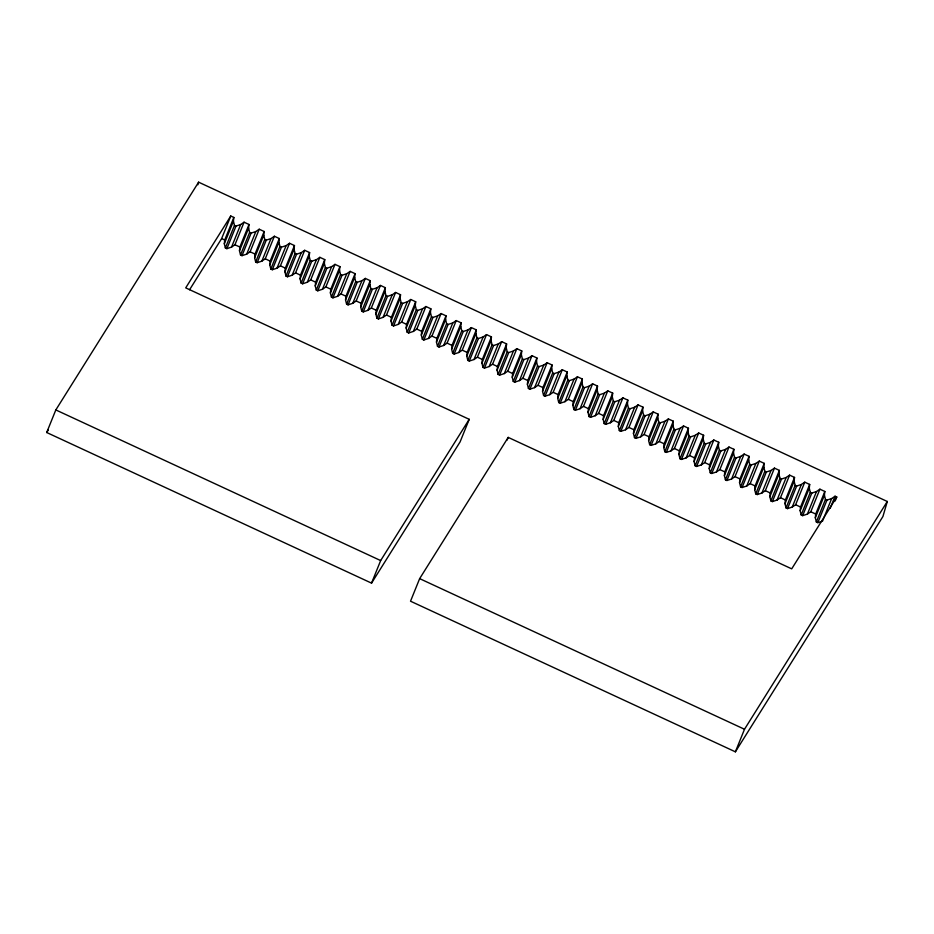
<?xml version="1.0" encoding="UTF-8"?>
<svg xmlns="http://www.w3.org/2000/svg" width="934" height="934" viewBox="0 0 934 934"><rect width="100%" height="100%" fill="white"/><g stroke="black" fill="none" stroke-linecap="round" stroke-linejoin="round"><path stroke-width="1.4" d="M244.066 222.187L234.948 244.766L231.55 247.101L226.88 248.666L225.363 247.954L224.323 243.751L224.72 240.015L233.839 217.447L230.768 216.023L185.714 287.87L469.218 419.319L460.1 441.899L371.545 583.131L46.7 432.512L55.818 409.933L198.615 182.177L887.3 501.488L882.922 516.514L735.385 751.823L410.528 601.204L419.646 578.636L508.201 437.392L791.705 568.853L836.759 497.005L835.054 496.211L831.657 498.546L826.964 500.099L825.469 499.41L824.43 495.195L824.827 491.471L819.9 489.183L816.503 491.529L811.809 493.07L810.315 492.381L809.276 488.178L809.673 484.442L804.758 482.166L801.349 484.501L796.655 486.042L795.161 485.365L794.122 481.15L794.519 477.414L789.604 475.137L786.194 477.472L781.501 479.025L780.018 478.336L778.968 474.122L779.376 470.397L774.449 468.109L771.04 470.444L766.347 471.997L764.864 471.308L763.814 467.093L764.222 463.369L759.295 461.081L755.886 463.416L751.193 464.969L749.71 464.28L748.659 460.065L749.068 456.341L744.141 454.052L740.732 456.399L736.039 457.94L734.556 457.251L733.505 453.037L733.914 449.312L728.987 447.036L725.59 449.371L720.885 450.912L719.402 450.223L718.351 446.02L718.76 442.284L713.833 440.007L710.435 442.342L705.73 443.895L704.248 443.206L703.197 438.992L703.606 435.267L698.679 432.979L695.281 435.314L690.576 436.867L689.094 436.178L688.043 431.963L688.451 428.239L683.525 425.951L680.127 428.286L675.422 429.838L673.939 429.15L672.889 424.935L673.297 421.211L668.37 418.922L664.973 421.257L660.268 422.81L658.785 422.121L657.734 417.907L658.143 414.182L653.216 411.894L649.819 414.241L645.114 415.782L643.631 415.093L642.58 410.89L642.989 407.154L638.062 404.877L634.665 407.212L629.96 408.753L628.477 408.065L627.438 403.862L627.835 400.126L622.908 397.849L619.511 400.184L614.806 401.737L613.323 401.048L612.284 396.833L612.681 393.109L607.754 390.821L604.356 393.156L599.651 394.708L598.169 394.02L597.13 389.805L597.527 386.081L592.6 383.792L589.202 386.127L584.497 387.68L583.014 386.991L581.975 382.777L582.372 379.052L577.446 376.764L574.048 379.111L569.343 380.652L567.86 379.963L566.821 375.748L567.218 372.024L562.291 369.736L558.894 372.082L554.189 373.623L552.706 372.935L551.667 368.732L552.064 364.996L547.137 362.719L543.74 365.054L539.035 366.607L537.552 365.918L536.513 361.703L536.91 357.967L531.983 355.691L528.586 358.026L523.881 359.578L522.398 358.889L521.359 354.675L521.756 350.951L516.829 348.662L513.431 350.997L508.726 352.55L507.244 351.861L506.205 347.646L506.602 343.922L501.675 341.634L498.277 343.969L493.584 345.522L492.09 344.833L491.05 340.618L491.447 336.894L486.521 334.606L483.123 336.952L478.43 338.493L476.935 337.804L475.896 333.59L476.293 329.865L471.378 327.589L467.969 329.924L463.276 331.465L461.793 330.776L460.742 326.573L461.139 322.837L456.224 320.56L452.815 322.895L448.122 324.448L446.639 323.759L445.588 319.545L445.997 315.82L441.07 313.532L437.661 315.867L432.967 317.42L431.485 316.731L430.434 312.516L430.843 308.792L425.916 306.504L422.507 308.839L417.813 310.392L416.331 309.703L415.28 305.488L415.688 301.764L410.762 299.475L407.352 301.822L402.659 303.363L401.176 302.674L400.126 298.46L400.534 294.735L395.607 292.447L392.21 294.794L387.505 296.335L386.022 295.646L384.971 291.443L385.38 287.707L380.453 285.43L377.056 287.765L372.351 289.307L370.868 288.629L369.817 284.415L370.226 280.679L365.299 278.402L361.902 280.737L357.197 282.29L355.714 281.601L354.663 277.386L355.072 273.662L350.145 271.374L346.748 273.709L342.042 275.261L340.56 274.573L339.509 270.358L339.918 266.634L334.991 264.345L331.593 266.68L326.888 268.233L325.406 267.544L324.355 263.33L324.763 259.605L319.837 257.317L316.439 259.664L311.734 261.205L310.251 260.516L309.201 256.301L309.609 252.577L304.682 250.3L301.285 252.635L296.58 254.176L295.097 253.488L294.058 249.285L294.455 245.549L289.528 243.272L286.131 245.607L281.426 247.16L279.943 246.471L278.904 242.256L279.301 238.532L274.374 236.244L270.977 238.579L266.272 240.131L264.789 239.443L263.75 235.228L264.147 231.504L259.22 229.215L255.823 231.55L251.118 233.103L249.635 232.414L248.596 228.2L248.993 224.475L244.066 222.187L240.668 224.522L235.998 226.086L234.481 225.386L233.442 221.171L233.839 217.447M259.22 229.215L250.102 251.783L246.704 254.13L241.999 255.671L240.517 254.982L239.478 250.767L239.875 247.043L248.993 224.475M274.374 236.244L265.256 258.811L261.859 261.146L257.154 262.699L255.671 262.01L254.632 257.796L255.029 254.071L264.147 231.504M289.528 243.272L280.41 265.84L277.013 268.175L272.308 269.728L270.825 269.039L269.774 264.824L270.183 261.1L279.301 238.532M304.682 250.3L295.564 272.868L292.167 275.203L287.462 276.756L285.979 276.067L284.928 271.852L285.337 268.128L294.455 245.549M319.837 257.317L310.718 279.896L307.321 282.231L302.616 283.784L301.133 283.095L300.083 278.881L300.491 275.145L309.609 252.577M334.991 264.345L325.873 286.913L322.475 289.26L317.77 290.801L316.287 290.112L315.237 285.909L315.645 282.173L324.763 259.605M350.145 271.374L341.027 293.941L337.629 296.288L332.924 297.829L331.442 297.14L330.391 292.926L330.799 289.201L339.918 266.634M365.299 278.402L356.181 300.97L352.783 303.305L348.078 304.858L346.596 304.169L345.545 299.954L345.954 296.23L355.072 273.662M380.453 285.43L371.335 307.998L367.926 310.333L363.233 311.886L361.75 311.197L360.699 306.982L361.108 303.258L370.226 280.679M395.607 292.447L386.489 315.027L383.08 317.362L378.387 318.914L376.904 318.225L375.853 314.011L376.262 310.286L385.38 287.707M410.762 299.475L401.643 322.055L398.234 324.39L393.541 325.931L392.058 325.242L391.007 321.039L391.416 317.303L400.534 294.735M425.916 306.504L416.798 329.072L413.388 331.418L408.695 332.959L407.212 332.271L406.162 328.067L406.57 324.332L415.688 301.764M441.07 313.532L431.952 336.1L428.543 338.435L423.849 339.988L422.355 339.299L421.316 335.084L421.713 331.36L430.843 308.792M456.224 320.56L447.094 343.128L443.697 345.463L439.003 347.016L437.509 346.327L436.47 342.113L436.867 338.388L445.997 315.82M471.378 327.589L462.248 350.157L458.851 352.492L454.157 354.044L452.663 353.356L451.624 349.141L452.021 345.417L461.139 322.837M486.521 334.606L477.402 357.185L474.005 359.52L469.3 361.073L467.817 360.384L466.778 356.169L467.175 352.433L476.293 329.865M501.675 341.634L492.557 364.213L489.159 366.548L484.454 368.089L482.971 367.401L481.932 363.198L482.329 359.462L491.447 336.894M516.829 348.662L507.711 371.23L504.313 373.577L499.608 375.118L498.126 374.429L497.086 370.214L497.483 366.49L506.602 343.922M531.983 355.691L522.865 378.258L519.467 380.593L514.762 382.146L513.28 381.457L512.241 377.243L512.638 373.518L521.756 350.951M547.137 362.719L538.019 385.287L534.622 387.622L529.917 389.174L528.434 388.486L527.395 384.271L527.792 380.547L536.91 357.967M562.291 369.736L553.173 392.315L549.776 394.65L545.071 396.203L543.588 395.514L542.549 391.299L542.946 387.575L552.064 364.996M577.446 376.764L568.327 399.343L564.93 401.678L560.225 403.219L558.742 402.542L557.703 398.328L558.1 394.592L567.218 372.024M592.6 383.792L583.481 406.36L580.084 408.707L575.379 410.248L573.896 409.559L572.857 405.356L573.254 401.62L582.372 379.052M607.754 390.821L598.636 413.388L595.238 415.723L590.533 417.276L589.05 416.587L588.011 412.373L588.408 408.648L597.527 386.081M622.908 397.849L613.79 420.417L610.392 422.752L605.687 424.305L604.205 423.616L603.154 419.401L603.562 415.677L612.681 393.109M638.062 404.877L628.944 427.445L625.546 429.78L620.841 431.333L619.359 430.644L618.308 426.429L618.717 422.705L627.835 400.126M653.216 411.894L644.098 434.473L640.701 436.808L635.996 438.361L634.513 437.672L633.462 433.458L633.871 429.733L642.989 407.154M668.37 418.922L659.252 441.502L655.855 443.837L651.15 445.378L649.667 444.689L648.616 440.486L649.025 436.75L658.143 414.182M683.525 425.951L674.406 448.518L671.009 450.865L666.304 452.406L664.821 451.717L663.77 447.503L664.179 443.778L673.297 421.211M698.679 432.979L689.561 455.547L686.151 457.882L681.458 459.435L679.975 458.746L678.925 454.531L679.333 450.807L688.451 428.239M713.833 440.007L704.715 462.575L701.306 464.91L696.612 466.463L695.13 465.774L694.079 461.559L694.487 457.835L703.606 435.267M728.987 447.036L719.869 469.604L716.46 471.939L711.766 473.491L710.284 472.802L709.233 468.588L709.642 464.863L718.76 442.284M744.141 454.052L735.023 476.632L731.614 478.967L726.921 480.508L725.438 479.831L724.387 475.616L724.796 471.88L733.914 449.312M759.295 461.081L750.177 483.649L746.768 485.995L742.075 487.536L740.592 486.847L739.541 482.644L739.95 478.909L749.068 456.341M774.449 468.109L765.331 490.677L761.922 493.012L757.229 494.565L755.734 493.876L754.695 489.661L755.092 485.937L764.222 463.369M789.604 475.137L780.474 497.705L777.076 500.04L772.383 501.593L770.889 500.904L769.849 496.69L770.246 492.965L779.376 470.397M804.758 482.166L795.628 504.734L792.23 507.069L787.537 508.621L786.043 507.933L785.004 503.718L785.401 499.994L794.519 477.414M819.9 489.183L810.782 511.762L807.385 514.097L802.68 515.65L801.197 514.961L800.158 510.746L800.555 507.022L809.673 484.442M831.657 498.546L822.539 521.125L817.834 522.666L816.351 521.978L815.312 517.775L815.709 514.039L824.827 491.471M197.856 184.78L198.615 182.177M189.579 289.738L221.638 238.59L230.768 216.023M224.323 243.751L233.442 221.171M225.363 247.954L234.481 225.386M226.88 248.666L235.998 226.086M231.55 247.101L240.668 224.522M239.478 250.767L248.596 228.2M240.517 254.982L249.635 232.414M241.999 255.671L251.118 233.103M246.704 254.13L255.823 231.55M254.632 257.796L263.75 235.228M255.671 262.01L264.789 239.443M257.154 262.699L266.272 240.131M261.859 261.146L270.977 238.579M269.774 264.824L278.904 242.256M270.825 269.039L279.943 246.471M272.308 269.728L281.426 247.16M277.013 268.175L286.131 245.607M284.928 271.852L294.058 249.285M285.979 276.067L295.097 253.488M287.462 276.756L296.58 254.176M292.167 275.203L301.285 252.635M300.083 278.881L309.201 256.301M301.133 283.095L310.251 260.516M302.616 283.784L311.734 261.205M307.321 282.231L316.439 259.664M315.237 285.909L324.355 263.33M316.287 290.112L325.406 267.544M317.77 290.801L326.888 268.233M322.475 289.26L331.593 266.68M330.391 292.926L339.509 270.358M331.442 297.14L340.56 274.573M332.924 297.829L342.042 275.261M337.629 296.288L346.748 273.709M345.545 299.954L354.663 277.386M346.596 304.169L355.714 281.601M348.078 304.858L357.197 282.29M352.783 303.305L361.902 280.737M360.699 306.982L369.817 284.415M361.75 311.197L370.868 288.629M363.233 311.886L372.351 289.307M367.926 310.333L377.056 287.765M375.853 314.011L384.971 291.443M376.904 318.225L386.022 295.646M378.387 318.914L387.505 296.335M383.08 317.362L392.21 294.794M391.007 321.039L400.126 298.46M392.058 325.242L401.176 302.674M393.541 325.931L402.659 303.363M398.234 324.39L407.352 301.822M406.162 328.067L415.28 305.488M407.212 332.271L416.331 309.703M408.695 332.959L417.813 310.392M413.388 331.418L422.507 308.839M421.316 335.084L430.434 312.516M422.355 339.299L431.485 316.731M423.849 339.988L432.967 317.42M428.543 338.435L437.661 315.867M436.47 342.113L445.588 319.545M437.509 346.327L446.639 323.759M439.003 347.016L448.122 324.448M443.697 345.463L452.815 322.895M451.624 349.141L460.742 326.573M452.663 353.356L461.793 330.776M454.157 354.044L463.276 331.465M458.851 352.492L467.969 329.924M371.545 583.131L380.663 560.563L469.218 419.319M466.778 356.169L475.896 333.59M467.817 360.384L476.935 337.804M469.3 361.073L478.43 338.493M474.005 359.52L483.123 336.952M481.932 363.198L491.05 340.618M482.971 367.401L492.09 344.833M484.454 368.089L493.584 345.522M489.159 366.548L498.277 343.969M497.086 370.214L506.205 347.646M498.126 374.429L507.244 351.861M499.608 375.118L508.726 352.55M504.313 373.577L513.431 350.997M512.241 377.243L521.359 354.675M513.28 381.457L522.398 358.889M514.762 382.146L523.881 359.578M519.467 380.593L528.586 358.026M527.395 384.271L536.513 361.703M507.127 440.054L508.201 437.392M528.434 388.486L537.552 365.918M529.917 389.174L539.035 366.607M534.622 387.622L543.74 365.054M542.549 391.299L551.667 368.732M543.588 395.514L552.706 372.935M545.071 396.203L554.189 373.623M549.776 394.65L558.894 372.082M557.703 398.328L566.821 375.748M558.742 402.542L567.86 379.963M560.225 403.219L569.343 380.652M564.93 401.678L574.048 379.111M572.857 405.356L581.975 382.777M573.896 409.559L583.014 386.991M575.379 410.248L584.497 387.68M580.084 408.707L589.202 386.127M588.011 412.373L597.13 389.805M589.05 416.587L598.169 394.02M590.533 417.276L599.651 394.708M595.238 415.723L604.356 393.156M603.154 419.401L612.284 396.833M604.205 423.616L613.323 401.048M605.687 424.305L614.806 401.737M610.392 422.752L619.511 400.184M618.308 426.429L627.438 403.862M619.359 430.644L628.477 408.065M620.841 431.333L629.96 408.753M625.546 429.78L634.665 407.212M633.462 433.458L642.58 410.89M634.513 437.672L643.631 415.093M635.996 438.361L645.114 415.782M640.701 436.808L649.819 414.241M648.616 440.486L657.734 417.907M649.667 444.689L658.785 422.121M651.15 445.378L660.268 422.81M655.855 443.837L664.973 421.257M663.77 447.503L672.889 424.935M664.821 451.717L673.939 429.15M666.304 452.406L675.422 429.838M671.009 450.865L680.127 428.286M678.925 454.531L688.043 431.963M679.975 458.746L689.094 436.178M681.458 459.435L690.576 436.867M686.151 457.882L695.281 435.314M694.079 461.559L703.197 438.992M695.13 465.774L704.248 443.206M696.612 466.463L705.73 443.895M701.306 464.91L710.435 442.342M709.233 468.588L718.351 446.02M710.284 472.802L719.402 450.223M711.766 473.491L720.885 450.912M716.46 471.939L725.59 449.371M724.387 475.616L733.505 453.037M725.438 479.831L734.556 457.251M726.921 480.508L736.039 457.94M731.614 478.967L740.732 456.399M739.541 482.644L748.659 460.065M740.592 486.847L749.71 464.28M742.075 487.536L751.193 464.969M746.768 485.995L755.886 463.416M754.695 489.661L763.814 467.093M755.734 493.876L764.864 471.308M757.229 494.565L766.347 471.997M761.922 493.012L771.04 470.444M769.849 496.69L778.968 474.122M770.889 500.904L780.018 478.336M772.383 501.593L781.501 479.025M777.076 500.04L786.194 477.472M785.004 503.718L794.122 481.15M786.043 507.933L795.161 485.365M787.537 508.621L796.655 486.042M792.23 507.069L801.349 484.501M800.158 510.746L809.276 488.178M801.197 514.961L810.315 492.381M802.68 515.65L811.809 493.07M807.385 514.097L816.503 491.529M815.312 517.775L824.43 495.195M816.351 521.978L825.469 499.41M817.834 522.666L826.964 500.099M830.233 508.166L835.054 496.211M835.148 500.986L836.759 497.005M735.385 751.823L744.503 729.256L887.3 501.488M46.7 432.512L48.241 430.049M221.638 238.59L224.72 240.015M234.948 244.766L239.875 247.043M250.102 251.783L255.029 254.071M265.256 258.811L270.183 261.1M280.41 265.84L285.337 268.128M295.564 272.868L300.491 275.145M310.718 279.896L315.645 282.173M325.873 286.913L330.799 289.201M341.027 293.941L345.954 296.23M356.181 300.97L361.108 303.258M371.335 307.998L376.262 310.286M386.489 315.027L391.416 317.303M401.643 322.055L406.57 324.332M416.798 329.072L421.713 331.36M431.952 336.1L436.867 338.388M447.094 343.128L452.021 345.417M462.248 350.157L467.175 352.433M477.402 357.185L482.329 359.462M492.557 364.213L497.483 366.49M507.711 371.23L512.638 373.518M522.865 378.258L527.792 380.547M538.019 385.287L542.946 387.575M553.173 392.315L558.1 394.592M568.327 399.343L573.254 401.62M583.481 406.36L588.408 408.648M598.636 413.388L603.562 415.677M613.79 420.417L618.717 422.705M628.944 427.445L633.871 429.733M644.098 434.473L649.025 436.75M659.252 441.502L664.179 443.778M674.406 448.518L679.333 450.807M689.561 455.547L694.487 457.835M704.715 462.575L709.642 464.863M719.869 469.604L724.796 471.88M735.023 476.632L739.95 478.909M750.177 483.649L755.092 485.937M765.331 490.677L770.246 492.965M780.474 497.705L785.401 499.994M795.628 504.734L800.555 507.022M810.782 511.762L815.709 514.039M55.818 409.933L380.663 560.563M419.646 578.636L744.503 729.256"/></g></svg>
